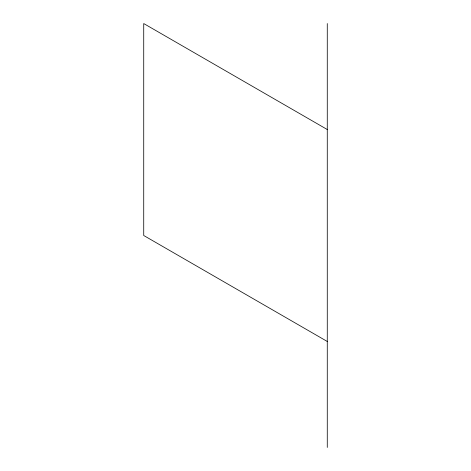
<?xml version="1.0" encoding="UTF-8"?>
<svg xmlns="http://www.w3.org/2000/svg" width="471" height="471" viewBox="0 0 471 471"><rect width="100%" height="100%" fill="white"/><g stroke="black" fill="none" stroke-linecap="round" stroke-linejoin="round"><path stroke-width="0.71" d="M327.274 129.525L143.726 23.55L143.726 235.5L327.274 341.475M327.274 23.55L327.274 447.45"/></g></svg>
